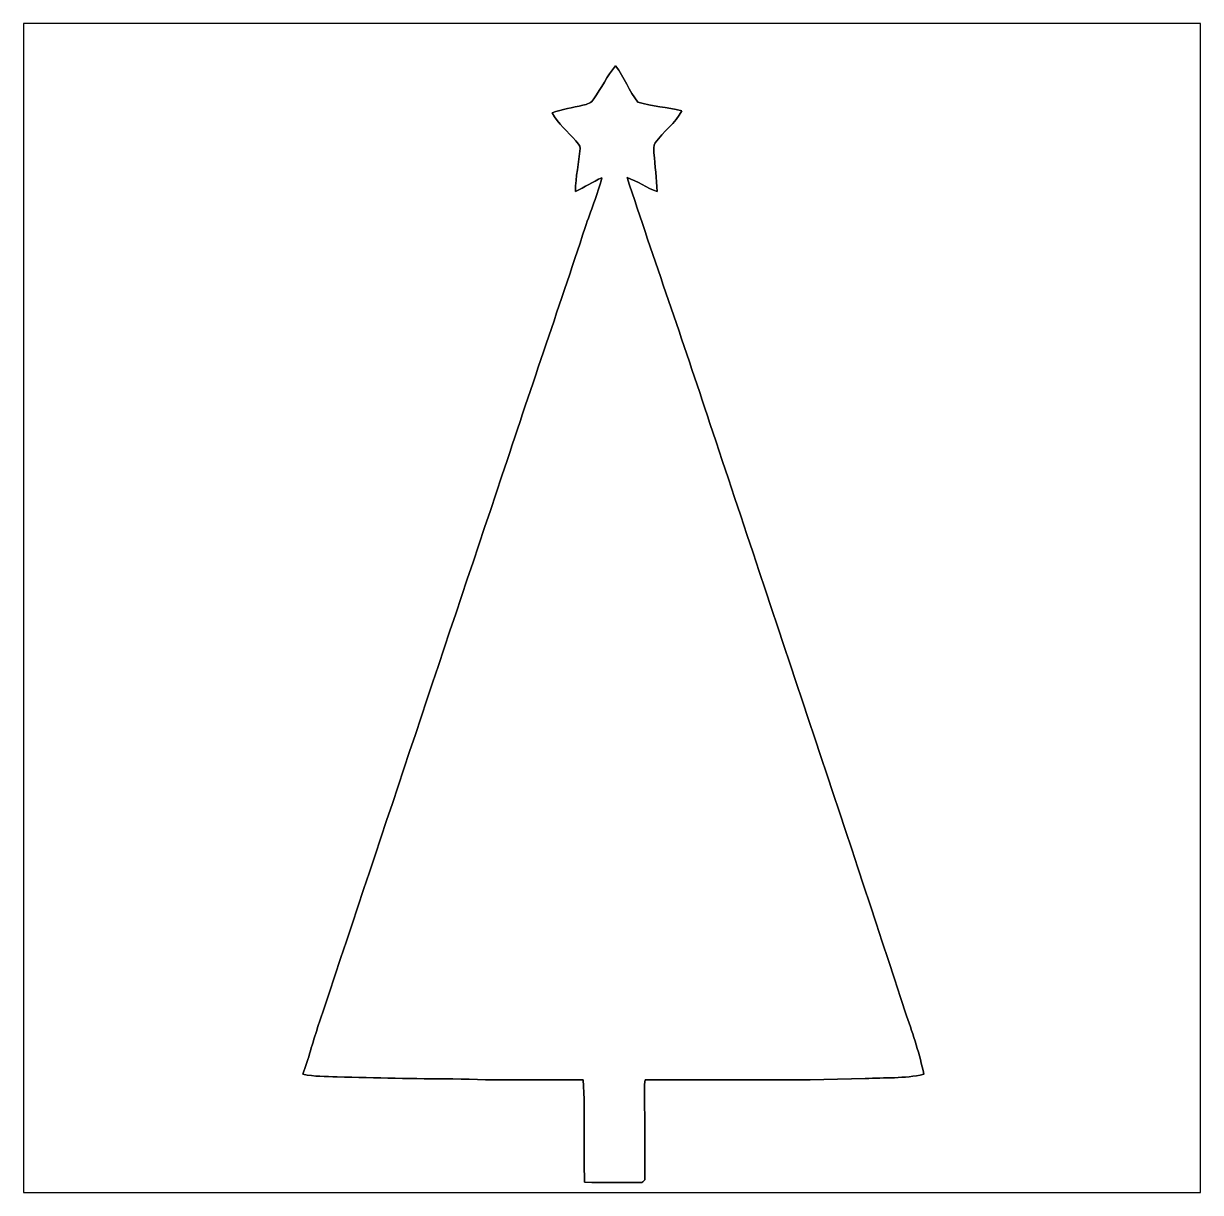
# Model space of a CAD drawing. Header units: centimetres. Extents: x -16.8 to 16.8, y -16.7 to 16.7.
import ezdxf

# ---------------------------------------------------------------- set-up
doc = ezdxf.new("R2010")
doc.units = ezdxf.units.CM
doc.header["$MEASUREMENT"] = 0
doc.layers.add('Layer 1', color=7, linetype='Continuous')

msp = doc.modelspace()

# ---------------------------------------------------------------- linework, layer by layer
at = {"layer": 'Layer 1', "color": 7}
for points, knots in [([(-16.77458, 16.66875), (-16.77458, 16.66875), (16.77458, 16.66875), (16.77458, 16.66875), (16.77458, 16.66875), (16.77458, 16.66875), (16.77458, -16.66875), (16.77458, -16.66875), (16.77458, -16.66875), (16.77458, -16.66875), (-16.77458, -16.66875), (-16.77458, -16.66875), (-16.77458, -16.66875), (-16.77458, -16.66875), (-16.77458, 16.66875), (-16.77458, 16.66875), (-16.77458, 16.66875), (-16.77458, 16.66875), (-16.77458, 16.66875), (-16.77458, 16.66875)], [0, 0, 0, 0, 0.16666667, 0.16666667, 0.16666667, 0.16666667, 0.33333333, 0.33333333, 0.33333333, 0.33333333, 0.5, 0.5, 0.5, 0.5, 0.66666667, 0.66666667, 0.66666667, 0.66666667, 1, 1, 1, 1]), ([(-0.51788, 14.52069), (-0.57856, 14.40462), (-0.71085, 14.36829), (-0.82797, 14.33901), (-0.82797, 14.33901), (-1.12219, 14.27374), (-1.41887, 14.21518), (-1.70568, 14.12205), (-1.70568, 14.12205), (-1.54728, 13.80702), (-1.25518, 13.59076), (-1.03293, 13.32442), (-1.03293, 13.32442), (-0.98531, 13.2588), (-0.9017, 13.19777), (-0.9084, 13.10711), (-0.9084, 13.10711), (-0.93698, 12.69718), (-1.04352, 12.29501), (-1.04246, 11.88226), (-1.04246, 11.88226), (-0.78564, 12.00221), (-0.54328, 12.15072), (-0.28716, 12.27208), (-0.28716, 12.27208), (-0.41451, 11.78842), (-0.60854, 11.32558), (-0.76306, 10.85039), (-0.76306, 10.85039), (-1.54481, 8.48642), (-2.36008, 6.13375), (-3.13584, 3.76767), (-3.13584, 3.76767), (-4.89656, -1.4732), (-6.64598, -6.7183), (-8.39082, -11.96481), (-8.39082, -11.96481), (-8.53758, -12.40543), (-8.65011, -12.85769), (-8.81239, -13.29337), (-8.81239, -13.29337), (-8.49171, -13.37381), (-8.15763, -13.35193), (-7.83026, -13.37451), (-7.83026, -13.37451), (-6.731, -13.39674), (-5.63245, -13.43589), (-4.53284, -13.42566), (-4.53284, -13.42566), (-3.29565, -13.47717), (-2.0574, -13.45283), (-0.8195, -13.45918), (-0.8195, -13.45918), (-0.76235, -14.43108), (-0.81633, -15.40475), (-0.78246, -16.37736), (-0.78246, -16.37736), (-0.23671, -16.39076), (0.30939, -16.389), (0.85513, -16.38194), (0.85513, -16.38194), (0.88053, -16.35725), (0.90593, -16.33291), (0.93169, -16.30927), (0.93169, -16.30927), (0.93839, -15.53492), (0.93733, -14.76093), (0.92745, -13.98693), (0.92745, -13.98693), (0.92816, -13.80843), (0.91722, -13.63133), (0.94615, -13.4553), (0.94615, -13.4553), (3.03565, -13.45353), (5.12586, -13.48352), (7.21466, -13.41931), (7.21466, -13.41931), (7.77169, -13.38933), (8.34002, -13.42672), (8.88718, -13.29761), (8.88718, -13.29761), (8.77782, -12.72857), (8.58555, -12.18142), (8.39964, -11.63426), (8.39964, -11.63426), (6.55214, -5.9944), (4.66549, -0.36724), (2.79047, 5.2638), (2.79047, 5.2638), (2.02212, 7.60765), (1.20438, 9.93599), (0.42792, 12.27667), (0.42792, 12.27667), (0.72778, 12.17083), (0.98954, 11.9821), (1.28976, 11.87591), (1.28976, 11.87591), (1.27388, 12.24421), (1.22696, 12.61004), (1.19451, 12.97693), (1.19451, 12.97693), (1.19345, 13.07465), (1.17828, 13.18119), (1.23366, 13.26691), (1.23366, 13.26691), (1.46085, 13.59041), (1.80834, 13.82254), (1.98649, 14.18237), (1.98649, 14.18237), (1.5748, 14.28397), (1.14335, 14.30584), (0.73872, 14.42791), (0.73872, 14.42791), (0.48401, 14.74152), (0.35243, 15.13911), (0.10442, 15.46013), (0.10442, 15.46013), (-0.14393, 15.17474), (-0.30021, 14.82725), (-0.51788, 14.52069)], [0, 0, 0, 0, 0.03225806, 0.03225806, 0.03225806, 0.03225806, 0.06451613, 0.06451613, 0.06451613, 0.06451613, 0.09677419, 0.09677419, 0.09677419, 0.09677419, 0.12903226, 0.12903226, 0.12903226, 0.12903226, 0.16129032, 0.16129032, 0.16129032, 0.16129032, 0.19354839, 0.19354839, 0.19354839, 0.19354839, 0.22580645, 0.22580645, 0.22580645, 0.22580645, 0.25806452, 0.25806452, 0.25806452, 0.25806452, 0.29032258, 0.29032258, 0.29032258, 0.29032258, 0.32258065, 0.32258065, 0.32258065, 0.32258065, 0.35483871, 0.35483871, 0.35483871, 0.35483871, 0.38709677, 0.38709677, 0.38709677, 0.38709677, 0.41935484, 0.41935484, 0.41935484, 0.41935484, 0.4516129, 0.4516129, 0.4516129, 0.4516129, 0.48387097, 0.48387097, 0.48387097, 0.48387097, 0.51612903, 0.51612903, 0.51612903, 0.51612903, 0.5483871, 0.5483871, 0.5483871, 0.5483871, 0.58064516, 0.58064516, 0.58064516, 0.58064516, 0.61290323, 0.61290323, 0.61290323, 0.61290323, 0.64516129, 0.64516129, 0.64516129, 0.64516129, 0.67741935, 0.67741935, 0.67741935, 0.67741935, 0.70967742, 0.70967742, 0.70967742, 0.70967742, 0.74193548, 0.74193548, 0.74193548, 0.74193548, 0.77419355, 0.77419355, 0.77419355, 0.77419355, 0.80645161, 0.80645161, 0.80645161, 0.80645161, 0.83870968, 0.83870968, 0.83870968, 0.83870968, 0.87096774, 0.87096774, 0.87096774, 0.87096774, 0.90322581, 0.90322581, 0.90322581, 0.90322581, 0.93548387, 0.93548387, 0.93548387, 0.93548387, 1, 1, 1, 1])]:
    msp.add_open_spline(points, degree=3, knots=knots, dxfattribs=at)
at = {"layer": 'Layer 1', "color": 252}
msp.add_open_spline([(-0.51788, 14.52069), (-0.30021, 14.82725), (-0.14393, 15.17474), (0.10442, 15.46013), (0.10442, 15.46013), (0.35243, 15.13911), (0.48401, 14.74152), (0.73872, 14.42791), (0.73872, 14.42791), (1.14335, 14.30584), (1.5748, 14.28397), (1.98649, 14.18237), (1.98649, 14.18237), (1.80834, 13.82254), (1.46085, 13.59041), (1.23366, 13.26691), (1.23366, 13.26691), (1.17828, 13.18119), (1.19345, 13.07465), (1.19451, 12.97693), (1.19451, 12.97693), (1.22696, 12.61004), (1.27388, 12.24421), (1.28976, 11.87591), (1.28976, 11.87591), (0.98954, 11.9821), (0.72778, 12.17083), (0.42792, 12.27667), (0.42792, 12.27667), (1.20438, 9.93599), (2.02212, 7.60765), (2.79047, 5.2638), (2.79047, 5.2638), (4.66549, -0.36724), (6.55214, -5.9944), (8.39964, -11.63426), (8.39964, -11.63426), (8.58555, -12.18142), (8.77782, -12.72857), (8.88718, -13.29761), (8.88718, -13.29761), (8.34002, -13.42672), (7.77169, -13.38933), (7.21466, -13.41931), (7.21466, -13.41931), (5.12586, -13.48352), (3.03565, -13.45353), (0.94615, -13.4553), (0.94615, -13.4553), (0.91722, -13.63133), (0.92816, -13.80843), (0.92745, -13.98693), (0.92745, -13.98693), (0.93733, -14.76093), (0.93839, -15.53492), (0.93169, -16.30927), (0.93169, -16.30927), (0.90593, -16.33291), (0.88053, -16.35725), (0.85513, -16.38194), (0.85513, -16.38194), (0.30939, -16.389), (-0.23671, -16.39076), (-0.78246, -16.37736), (-0.78246, -16.37736), (-0.81633, -15.40475), (-0.76235, -14.43108), (-0.8195, -13.45918), (-0.8195, -13.45918), (-2.0574, -13.45283), (-3.29565, -13.47717), (-4.53284, -13.42566), (-4.53284, -13.42566), (-5.63245, -13.43589), (-6.731, -13.39674), (-7.83026, -13.37451), (-7.83026, -13.37451), (-8.15763, -13.35193), (-8.49171, -13.37381), (-8.81239, -13.29337), (-8.81239, -13.29337), (-8.65011, -12.85769), (-8.53758, -12.40543), (-8.39082, -11.96481), (-8.39082, -11.96481), (-6.64598, -6.7183), (-4.89656, -1.4732), (-3.13584, 3.76767), (-3.13584, 3.76767), (-2.36008, 6.13375), (-1.54481, 8.48642), (-0.76306, 10.85039), (-0.76306, 10.85039), (-0.60854, 11.32558), (-0.41451, 11.78842), (-0.28716, 12.27208), (-0.28716, 12.27208), (-0.54328, 12.15072), (-0.78564, 12.00221), (-1.04246, 11.88226), (-1.04246, 11.88226), (-1.04352, 12.29501), (-0.93698, 12.69718), (-0.9084, 13.10711), (-0.9084, 13.10711), (-0.9017, 13.19777), (-0.98531, 13.2588), (-1.03293, 13.32442), (-1.03293, 13.32442), (-1.25518, 13.59076), (-1.54728, 13.80702), (-1.70568, 14.12205), (-1.70568, 14.12205), (-1.41887, 14.21518), (-1.12219, 14.27374), (-0.82797, 14.33901), (-0.82797, 14.33901), (-0.71085, 14.36829), (-0.57856, 14.40462), (-0.51788, 14.52069)], degree=3, knots=[0, 0, 0, 0, 0.03225806, 0.03225806, 0.03225806, 0.03225806, 0.06451613, 0.06451613, 0.06451613, 0.06451613, 0.09677419, 0.09677419, 0.09677419, 0.09677419, 0.12903226, 0.12903226, 0.12903226, 0.12903226, 0.16129032, 0.16129032, 0.16129032, 0.16129032, 0.19354839, 0.19354839, 0.19354839, 0.19354839, 0.22580645, 0.22580645, 0.22580645, 0.22580645, 0.25806452, 0.25806452, 0.25806452, 0.25806452, 0.29032258, 0.29032258, 0.29032258, 0.29032258, 0.32258065, 0.32258065, 0.32258065, 0.32258065, 0.35483871, 0.35483871, 0.35483871, 0.35483871, 0.38709677, 0.38709677, 0.38709677, 0.38709677, 0.41935484, 0.41935484, 0.41935484, 0.41935484, 0.4516129, 0.4516129, 0.4516129, 0.4516129, 0.48387097, 0.48387097, 0.48387097, 0.48387097, 0.51612903, 0.51612903, 0.51612903, 0.51612903, 0.5483871, 0.5483871, 0.5483871, 0.5483871, 0.58064516, 0.58064516, 0.58064516, 0.58064516, 0.61290323, 0.61290323, 0.61290323, 0.61290323, 0.64516129, 0.64516129, 0.64516129, 0.64516129, 0.67741935, 0.67741935, 0.67741935, 0.67741935, 0.70967742, 0.70967742, 0.70967742, 0.70967742, 0.74193548, 0.74193548, 0.74193548, 0.74193548, 0.77419355, 0.77419355, 0.77419355, 0.77419355, 0.80645161, 0.80645161, 0.80645161, 0.80645161, 0.83870968, 0.83870968, 0.83870968, 0.83870968, 0.87096774, 0.87096774, 0.87096774, 0.87096774, 0.90322581, 0.90322581, 0.90322581, 0.90322581, 0.93548387, 0.93548387, 0.93548387, 0.93548387, 1, 1, 1, 1], dxfattribs=at)

doc.saveas('drawing.dxf')
